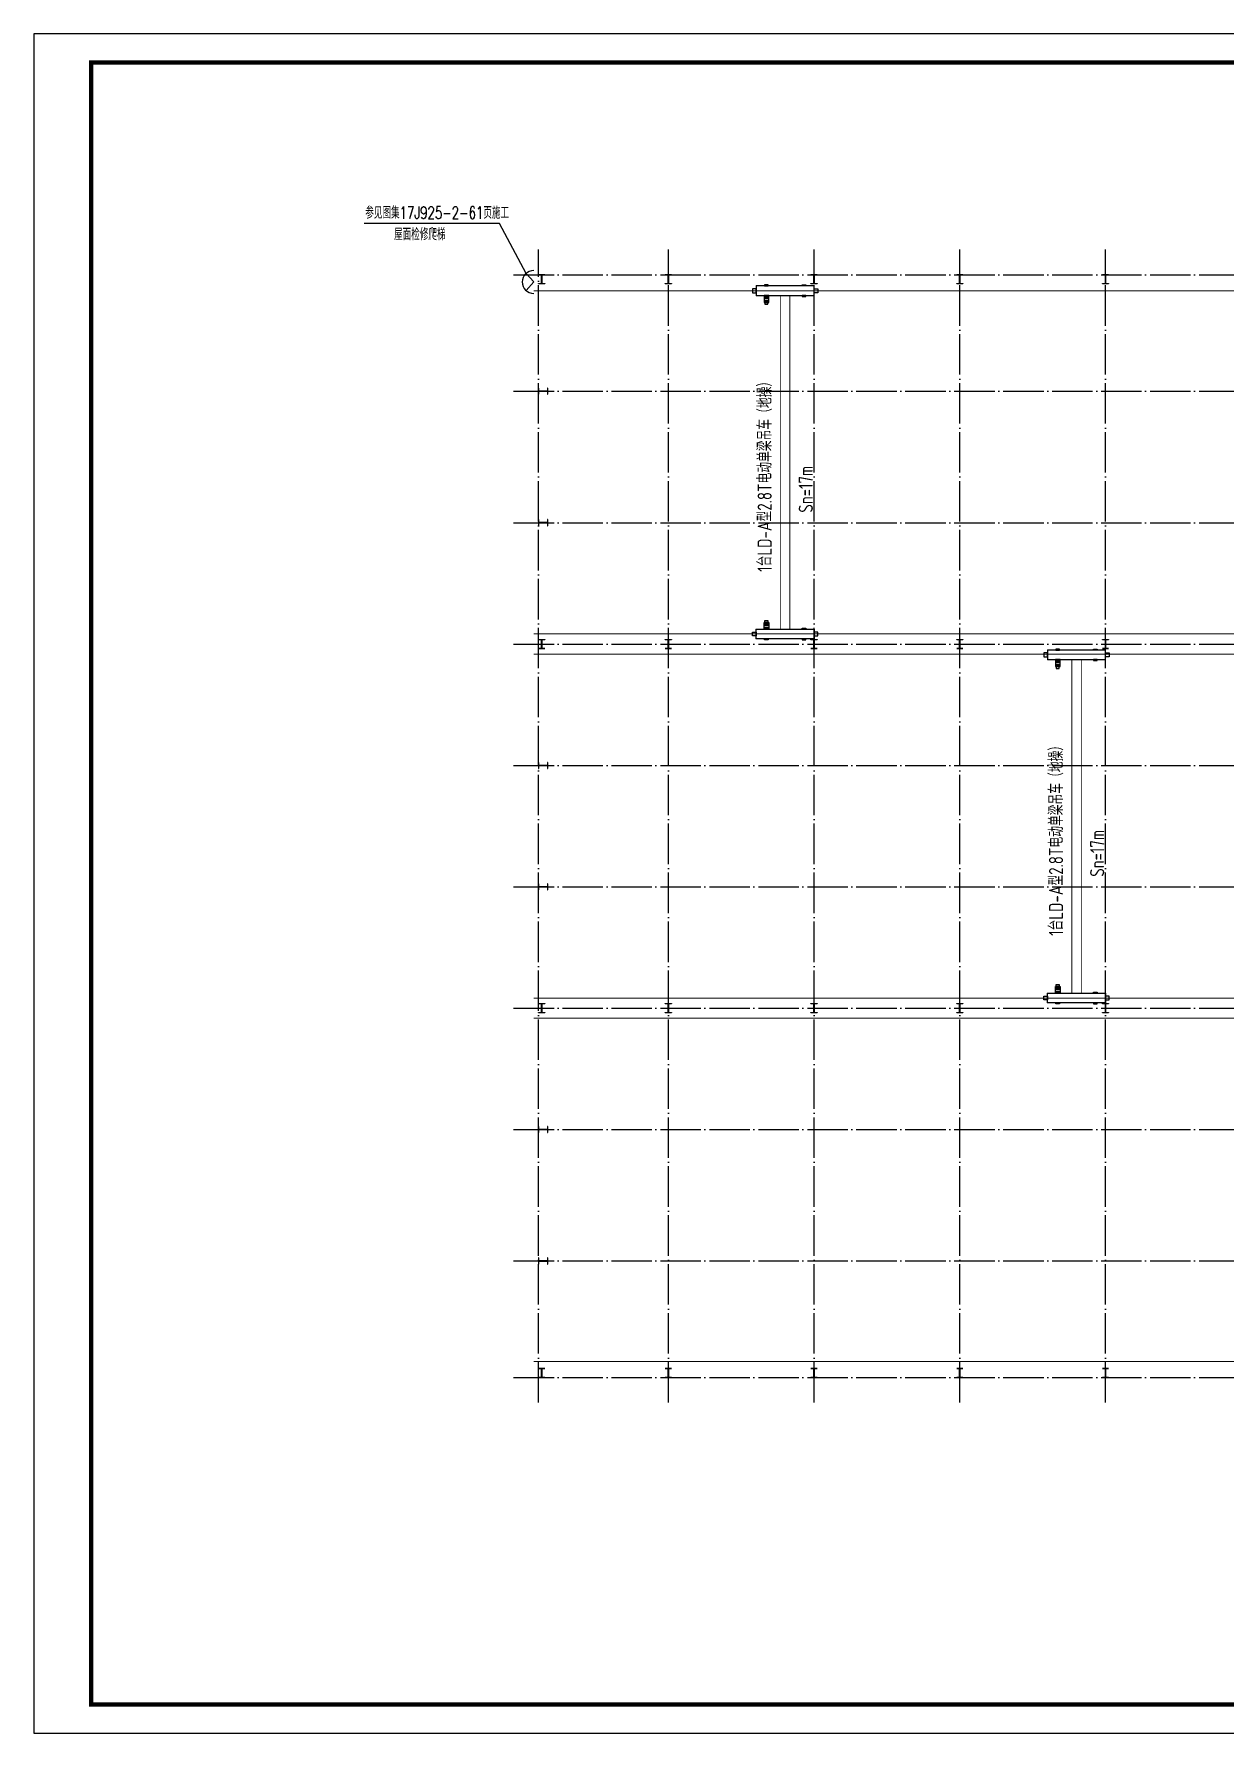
# Model space of a CAD drawing. Extents: x -33967 to 1773478, y -1022458 to -784650.
# Drawn here: x 395289 to 454102, y -875727 to -791727 of the extents above; entities that cross this region are included whole.
import ezdxf

# ---------------------------------------------------------------- set-up
doc = ezdxf.new("R2010")
doc.units = 0
doc.header["$LTSCALE"] = 1000
doc.header["$MEASUREMENT"] = 0
doc.linetypes.add('DASHED', pattern=[0.75, 0.5, -0.25])
doc.linetypes.add('DOTE', pattern=[2.42, 2, -0.2, 0.02, -0.2])
for name, color, linetype in [('AXIS', 3, 'Continuous'), ('DOTE', 1, 'DOTE'), ('GZ', 50, 'Continuous'), ('PUB_TEXT', 7, 'Continuous'), ('PUB_TITLE', 4, 'Continuous'), ('TEXT', 7, 'Continuous'), ('吊车', 221, 'Continuous')]:
    doc.layers.add(name, color=color, linetype=linetype)
doc.styles.add('_TCH_DIM', font='SIMPLEX', dxfattribs={"bigfont": 'GBCBIG'})
doc.styles.add('C', font='tssdeng.shx', dxfattribs={"height": 3, "bigfont": 'tssdchn.shx'})

# ---------------------------------------------------------------- blocks, each defined once
blk = doc.blocks.new('钢柱2')
at = {"layer": 'GZ'}
blk.add_lwpolyline([(718423, -21049), (718123, -21049), (718123, -21039), (718266, -21039), (718270, -21034), (718270, -20614), (718266, -20609), (718123, -20609), (718123, -20599), (718423, -20599), (718423, -20609), (718280, -20609), (718276, -20614), (718276, -21034), (718280, -21039), (718423, -21039), (718423, -21049)], close=True, dxfattribs=at)
blk = doc.blocks.new('抗风柱2')
at = {"layer": 'GZ'}
blk.add_lwpolyline([(717928, -35162), (717928, -35462), (717938, -35462), (717938, -35319), (717943, -35315), (718363, -35315), (718368, -35319), (718368, -35462), (718378, -35462), (718378, -35162), (718368, -35162), (718368, -35305), (718364, -35309), (717943, -35309), (717938, -35305), (717938, -35162), (717928, -35162)], close=True, dxfattribs=at)
blk = doc.blocks.new('A$C2E0D2C55')
for q in [(-379, 425), (-379, -425)]:
    blk.add_line((0, 0), q)
blk.add_arc((0, 0), 569, 90, 270)

msp = doc.modelspace()

# ---------------------------------------------------------------- linework, layer by layer
at = {"color": 4, "linetype": 'DASHED', "const_width": 50}
for points in [[(419990.1, -804421.3), (476490.1, -804421.3)], [(419990.1, -821388.5), (476490.1, -821388.5)], [(419990.1, -822388.5), (476490.1, -822388.5)], [(419990.1, -839388.5), (476490.1, -839388.5)], [(419990.1, -840388.5), (476490.1, -840388.5)], [(419990.1, -857355.7), (476490.1, -857355.7)]]:
    msp.add_lwpolyline(points, dxfattribs=at)
at = {"layer": 'AXIS'}
for p, q in [((418303.2, -801098.2), (411615, -801098.2)), ((419611.5, -803563.5), (418303.2, -801098.2))]:
    msp.add_line(p, q, dxfattribs=at)
at = {"layer": 'DOTE'}
for p, q in [((420230.1, -859388.5), (420230.1, -802388.5)), ((426640.1, -859388.5), (426640.1, -802388.5)), ((433840.1, -859388.5), (433840.1, -802388.5)), ((441040.1, -859388.5), (441040.1, -802388.5)), ((448240.1, -859388.5), (448240.1, -802388.5)), ((418990.1, -803628.5), (477490.1, -803628.5)), ((418990.1, -809388.5), (477490.1, -809388.5)), ((418990.1, -815888.5), (477490.1, -815888.5)), ((418990.1, -821888.5), (477490.1, -821888.5)), ((418990.1, -827888.5), (477490.1, -827888.5)), ((418990.1, -833888.5), (477490.1, -833888.5)), ((418990.1, -839888.5), (477490.1, -839888.5)), ((418990.1, -845888.5), (477490.1, -845888.5)), ((418990.1, -852388.5), (477490.1, -852388.5)), ((418990.1, -858148.5), (477490.1, -858148.5))]:
    msp.add_line(p, q, dxfattribs=at)
at = {"layer": 'PUB_TITLE'}
msp.add_lwpolyline([(395289.4, -875726.8), (514089.4, -875726.8), (514089.4, -791726.8), (395289.4, -791726.8)], close=True, dxfattribs=at)
at = {"layer": 'PUB_TITLE', "const_width": 212.1}
msp.add_lwpolyline([(398109.7, -874312.7), (398109.7, -793141), (512089.4, -793141), (512089.4, -874312.7)], close=True, dxfattribs=at)
at = {"layer": '吊车', "color": 2}
for p, q in [((431371.8, -804706.8), (431609.7, -804706.8)), ((431371.8, -804754.4), (431609.7, -804754.4)), ((431371.8, -804802), (431609.7, -804802)), ((431371.8, -804899.6), (431609.7, -804899.6)), ((431371.8, -804947.1), (431609.7, -804947.1)), ((431371.8, -820862.7), (431609.7, -820862.7)), ((431371.8, -820910.3), (431609.7, -820910.3)), ((431371.8, -820957.9), (431609.7, -820957.9)), ((431371.8, -821055.4), (431609.7, -821055.4)), ((431371.8, -821103), (431609.7, -821103)), ((445771.8, -822706.8), (446009.7, -822706.8)), ((445771.8, -822754.4), (446009.7, -822754.4)), ((445771.8, -822802), (446009.7, -822802)), ((445771.8, -822899.6), (446009.7, -822899.6)), ((445771.8, -822947.1), (446009.7, -822947.1)), ((445771.8, -838862.7), (446009.7, -838862.7)), ((445771.8, -838910.3), (446009.7, -838910.3)), ((445771.8, -838957.9), (446009.7, -838957.9)), ((445771.8, -839055.4), (446009.7, -839055.4)), ((445771.8, -839103), (446009.7, -839103))]:
    msp.add_line(p, q, dxfattribs=at)
for points in [[(430794.9, -804516.5), (430985.3, -804516.5), (430985.3, -804326.2), (430794.9, -804326.2)], [(430985.3, -804659.2), (433840.1, -804659.2), (433840.1, -804183.4), (430985.3, -804183.4)], [(431371.8, -804994.7), (431609.7, -804994.7), (431609.7, -804659.2), (431371.8, -804659.2)], [(431388.6, -804183.4), (431578.9, -804183.4), (431578.9, -804135.9), (431388.6, -804135.9)], [(433436.8, -804183.4), (433246.5, -804183.4), (433246.5, -804135.9), (433436.8, -804135.9)], [(433436.8, -804659.2), (433246.5, -804659.2), (433246.5, -804706.8), (433436.8, -804706.8)], [(434030.4, -804516.5), (433840.1, -804516.5), (433840.1, -804326.2), (434030.4, -804326.2)], [(431412.4, -805089.9), (431555.1, -805089.9), (431555.1, -804994.7), (431412.4, -804994.7)], [(430794.9, -821293.3), (430985.3, -821293.3), (430985.3, -821483.7), (430794.9, -821483.7)], [(430985.3, -821150.6), (433840.1, -821150.6), (433840.1, -821626.4), (430985.3, -821626.4)], [(431371.8, -820815.1), (431609.7, -820815.1), (431609.7, -821150.6), (431371.8, -821150.6)], [(431412.4, -820720), (431555.1, -820720), (431555.1, -820815.1), (431412.4, -820815.1)], [(433436.8, -821150.6), (433246.5, -821150.6), (433246.5, -821103), (433436.8, -821103)], [(434030.4, -821293.3), (433840.1, -821293.3), (433840.1, -821483.7), (434030.4, -821483.7)], [(431388.6, -821626.4), (431578.9, -821626.4), (431578.9, -821674), (431388.6, -821674)], [(433436.8, -821626.4), (433246.5, -821626.4), (433246.5, -821674), (433436.8, -821674)], [(445194.9, -822516.5), (445385.3, -822516.5), (445385.3, -822326.2), (445194.9, -822326.2)], [(445385.3, -822659.2), (448240.1, -822659.2), (448240.1, -822183.4), (445385.3, -822183.4)], [(445788.6, -822183.4), (445978.9, -822183.4), (445978.9, -822135.9), (445788.6, -822135.9)], [(447836.8, -822183.4), (447646.5, -822183.4), (447646.5, -822135.9), (447836.8, -822135.9)], [(448430.4, -822516.5), (448240.1, -822516.5), (448240.1, -822326.2), (448430.4, -822326.2)], [(445771.8, -822994.7), (446009.7, -822994.7), (446009.7, -822659.2), (445771.8, -822659.2)], [(445812.4, -823089.9), (445955.1, -823089.9), (445955.1, -822994.7), (445812.4, -822994.7)], [(447836.8, -822659.2), (447646.5, -822659.2), (447646.5, -822706.8), (447836.8, -822706.8)], [(445385.3, -839150.6), (448240.1, -839150.6), (448240.1, -839626.4), (445385.3, -839626.4)], [(445771.8, -838815.1), (446009.7, -838815.1), (446009.7, -839150.6), (445771.8, -839150.6)], [(445812.4, -838720), (445955.1, -838720), (445955.1, -838815.1), (445812.4, -838815.1)], [(447836.8, -839150.6), (447646.5, -839150.6), (447646.5, -839103), (447836.8, -839103)], [(445194.9, -839293.3), (445385.3, -839293.3), (445385.3, -839483.7), (445194.9, -839483.7)], [(445788.6, -839626.4), (445978.9, -839626.4), (445978.9, -839674), (445788.6, -839674)], [(447836.8, -839626.4), (447646.5, -839626.4), (447646.5, -839674), (447836.8, -839674)], [(448430.4, -839293.3), (448240.1, -839293.3), (448240.1, -839483.7), (448430.4, -839483.7)]]:
    msp.add_lwpolyline(points, close=True, dxfattribs=at)
at = {"layer": '吊车', "color": 2, "const_width": 47.6}
for points in [[(433840.1, -804659.2), (433840.1, -804183.4), (430985.3, -804183.4), (430985.3, -804659.2), (433840.1, -804659.2)], [(432174.8, -821150.6), (432174.8, -804659.2)], [(432650.6, -821150.6), (432650.6, -804659.2)], [(433840.1, -821150.6), (433840.1, -821626.4), (430985.3, -821626.4), (430985.3, -821150.6), (433840.1, -821150.6)], [(448240.1, -822659.2), (448240.1, -822183.4), (445385.3, -822183.4), (445385.3, -822659.2), (448240.1, -822659.2)], [(446574.8, -839150.6), (446574.8, -822659.2)], [(447050.6, -839150.6), (447050.6, -822659.2)], [(448240.1, -839150.6), (448240.1, -839626.4), (445385.3, -839626.4), (445385.3, -839150.6), (448240.1, -839150.6)]]:
    msp.add_lwpolyline(points, dxfattribs=at)

# ---------------------------------------------------------------- block references
for name, p in [('钢柱2', (-297892.9, -783029.2)), ('钢柱2', (-291632.9, -783029.2)), ('钢柱2', (-284432.9, -783029.2)), ('钢柱2', (-277232.9, -783029.2)), ('钢柱2', (-270032.9, -783029.2)), ('抗风柱2', (-297697.9, -774076.8)), ('抗风柱2', (-297697.9, -780576.8)), ('钢柱2', (-297892.9, -801064.5)), ('钢柱2', (-291632.9, -801064.5)), ('钢柱2', (-284432.9, -801064.5)), ('钢柱2', (-277232.9, -801064.5)), ('钢柱2', (-270032.9, -801064.5)), ('抗风柱2', (-297697.9, -792576.8)), ('抗风柱2', (-297697.9, -798576.8)), ('钢柱2', (-297892.9, -819064.5)), ('钢柱2', (-291632.9, -819064.5)), ('钢柱2', (-284432.9, -819064.5)), ('钢柱2', (-277232.9, -819064.5)), ('钢柱2', (-270032.9, -819064.5)), ('抗风柱2', (-297697.9, -810576.8)), ('抗风柱2', (-297697.9, -817076.8)), ('钢柱2', (-297892.9, -837099.2)), ('钢柱2', (-291632.9, -837099.2)), ('钢柱2', (-284432.9, -837099.2)), ('钢柱2', (-277232.9, -837099.2)), ('钢柱2', (-270032.9, -837099.2))]:
    msp.add_blockref(name, p)
at = {"layer": 'AXIS'}
msp.add_blockref('A$C2E0D2C55', (419990.1, -803988.5), dxfattribs=at)

# ---------------------------------------------------------------- texts
at = {"layer": 'PUB_TEXT', "color": 2, "style": 'C', "width": 0.8}
for s, p in [('1台LD-A型2.8T电动单梁吊车（地操）', (431750.4, -818316.2)), ('Sn=17m', (433783.8, -815393.4)), ('1台LD-A型2.8T电动单梁吊车（地操）', (446150.4, -836316.2)), ('Sn=17m', (448183.8, -833393.4))]:
    msp.add_text(s, height=700, rotation=90, dxfattribs=at).set_placement(p)
at = {"layer": 'TEXT', "style": '_TCH_DIM', "width": 0.705882}
for s, p in [('参见图集17J925-2-61页施工', (411664.7, -800862)), ('屋面检修爬梯', (413086.4, -801924.7))]:
    msp.add_text(s, height=600, dxfattribs=at).set_placement(p)

doc.saveas('drawing.dxf')
